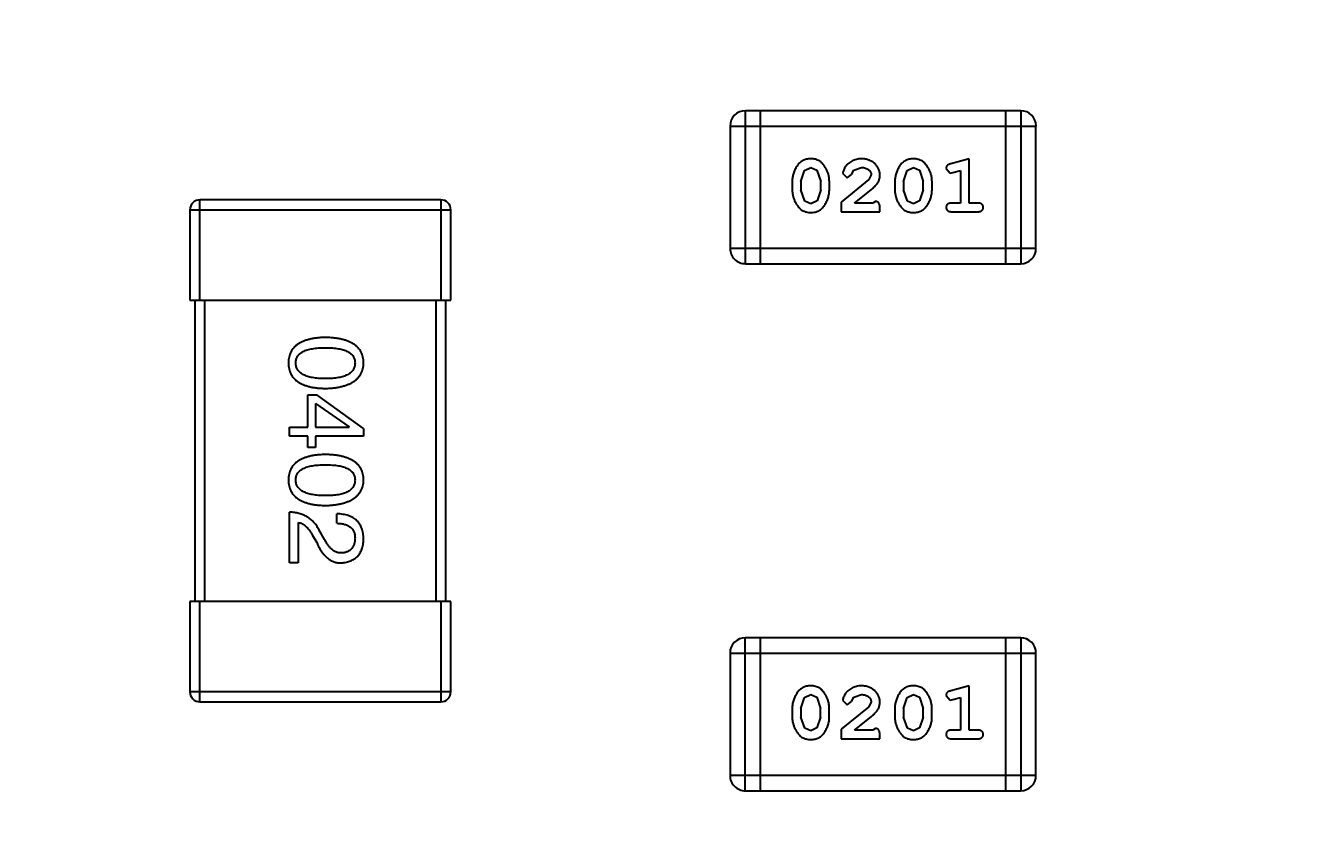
# Model space of a CAD drawing. Header units: inches. Extents: x -37.2 to 29.4, y -3.8 to 37.3.
# Drawn here: x -16.448 to -13.89, y 9.944 to 11.519 of the extents above; entities that cross this region are included whole.
import ezdxf

# ---------------------------------------------------------------- set-up
doc = ezdxf.new("R2010")
doc.units = ezdxf.units.IN
doc.header["$LTSCALE"] = 1.21
doc.header["$MEASUREMENT"] = 0
doc.header["$PDMODE"] = 3
doc.header["$PDSIZE"] = 0.3125
doc.layers.get('0').update_dxf_attribs({"linetype": 'CONTINUOUS'})
doc.layers.get('Defpoints').update_dxf_attribs({"linetype": 'CONTINUOUS'})
doc.layers.add('DIM', color=3, linetype='CONTINUOUS')
doc.styles.get("Standard").update_dxf_attribs({"font": 'txt', "width": 0.8})
doc.dimstyles.get("Standard").update_dxf_attribs({"dimtxt": 0.15625, "dimasz": 0.1875, "dimexe": 0.125, "dimexo": 0.0625, "dimgap": 0.09, "dimtad": 0, "dimtih": 1, "dimtoh": 1, "dimzin": 4, "dimdsep": 46, "dimtxsty": 'STANDARD', "dimblk": '_FILLED', "dimblk1": '_FILLED', "dimblk2": '_FILLED', "dimcen": 0.09, "dimazin": 1, "dimtp": 0.01, "dimtm": 0.01, "dimtfac": 1, "dimtofl": 0, "dimtmove": 0, "dimatfit": 3, "dimldrblk": '_FILLED', "dimfxl": 1, "dimtolj": 1, "dimtzin": 4, "dimarcsym": 0})

# ---------------------------------------------------------------- blocks, each defined once
blk = doc.blocks.new('_FILLED')
at = {"color": 0, "linetype": 'ByBlock'}
blk.add_solid([(0, 0), (-1, 0.1667), (-1, -0.1667)], dxfattribs=at)
blk = doc.blocks.new('*D5')
at = {"layer": 'Defpoints', "color": 0}
for p in [(-36.4962, 28.4485), (-28.0296, 28.4485), (-12.0218, 0.4472)]:
    blk.add_point(p, dxfattribs=at)
at = {"layer": 'DIM', "color": 0, "lineweight": -2}
for p, q in [((-28.0921, 28.4485), (-36.6212, 28.4485)), ((-36.4962, 27.4485), (-36.4962, 16.0045)), ((-36.4962, 1.4472), (-36.4962, 12.8912)), ((-12.0843, 0.4472), (-36.6212, 0.4472))]:
    blk.add_line(p, q, dxfattribs=at)
for p, rotation in [((-36.4962, 28.4485), 90), ((-36.4962, 0.4472), 270)]:
    blk.add_blockref('_FILLED', p, dxfattribs=dict(at, rotation=rotation))
at = {"layer": 'DIM', "color": 0, "insert": (-36.4962, 14.4478), "char_height": 1, "attachment_point": 5, "rotation": 90}
blk.add_mtext('\\A1;28.00', dxfattribs=at)

msp = doc.modelspace()

# ---------------------------------------------------------------- linework, layer by layer
at = {"color": 7, "linetype": 'Continuous'}
for p, q in [((-14.4654, 11.3498), (-15.0141, 11.3499)), ((-15.0141, 11.0451), (-15.0141, 11.3499)), ((-14.9836, 11.0451), (-14.9836, 11.3499)), ((-14.4959, 11.3498), (-14.4959, 11.045)), ((-14.4654, 11.3498), (-14.4655, 11.045)), ((-15.0446, 11.3194), (-14.435, 11.3194)), ((-15.0446, 11.3194), (-15.0446, 11.0756)), ((-14.435, 11.0755), (-14.435, 11.3194)), ((-14.9034, 11.2092), (-14.8961, 11.231)), ((-14.8961, 11.231), (-14.8838, 11.2368)), ((-14.8838, 11.2368), (-14.8716, 11.2315)), ((-14.8716, 11.2315), (-14.864, 11.2092)), ((-14.8027, 11.2229), (-14.7977, 11.2314)), ((-14.7977, 11.2314), (-14.7829, 11.2368)), ((-14.6989, 11.2092), (-14.6916, 11.231)), ((-14.6916, 11.231), (-14.6792, 11.2368)), ((-14.6792, 11.2368), (-14.6671, 11.2315)), ((-14.6671, 11.2315), (-14.6595, 11.2092)), ((-14.6139, 11.235), (-14.606, 11.2258)), ((-14.5683, 11.2541), (-14.6049, 11.2442)), ((-14.6006, 11.2268), (-14.5856, 11.2309)), ((-14.5856, 11.2309), (-14.5856, 11.166)), ((-14.5683, 11.166), (-14.5683, 11.2541)), ((-14.9207, 11.2095), (-14.9207, 11.1917)), ((-14.9034, 11.2092), (-14.9034, 11.192)), ((-14.864, 11.192), (-14.864, 11.2092)), ((-14.8467, 11.1917), (-14.8467, 11.2095)), ((-14.7681, 11.2126), (-14.8231, 11.1676)), ((-14.82, 11.2248), (-14.8112, 11.2163)), ((-14.8112, 11.2163), (-14.8027, 11.2229)), ((-14.7634, 11.2223), (-14.7681, 11.2126)), ((-14.7162, 11.2095), (-14.7162, 11.1917)), ((-14.6989, 11.2092), (-14.6989, 11.192)), ((-14.6595, 11.192), (-14.6595, 11.2092)), ((-14.6422, 11.1917), (-14.6422, 11.2095)), ((-14.606, 11.2258), (-14.6006, 11.2268)), ((-14.8957, 11.1697), (-14.9034, 11.192)), ((-14.864, 11.192), (-14.8713, 11.1702)), ((-14.7964, 11.166), (-14.7628, 11.193)), ((-14.6912, 11.1697), (-14.6989, 11.192)), ((-14.6595, 11.192), (-14.6668, 11.1702)), ((-16.1209, 11.1524), (-15.6009, 11.1524)), ((-16.1209, 11.1524), (-16.1209, 10.9724)), ((-15.6209, 11.1724), (-16.1009, 11.1724)), ((-16.1009, 10.9724), (-16.1009, 11.1724)), ((-15.6209, 11.1724), (-15.6209, 10.9724)), ((-15.6009, 10.9724), (-15.6009, 11.1524)), ((-14.8836, 11.1644), (-14.8957, 11.1697)), ((-14.8713, 11.1702), (-14.8836, 11.1644)), ((-14.8231, 11.1676), (-14.8231, 11.1487)), ((-14.7602, 11.166), (-14.7964, 11.166)), ((-14.7547, 11.1691), (-14.7602, 11.166)), ((-14.7461, 11.1487), (-14.7461, 11.1566)), ((-14.6791, 11.1644), (-14.6912, 11.1697)), ((-14.6668, 11.1702), (-14.6791, 11.1644)), ((-14.5856, 11.166), (-14.6029, 11.166)), ((-14.551, 11.166), (-14.5683, 11.166)), ((-14.8231, 11.1487), (-14.7461, 11.1487)), ((-14.6029, 11.1487), (-14.551, 11.1487)), ((-14.435, 11.0755), (-15.0446, 11.0756)), ((-15.0141, 11.0451), (-14.4655, 11.045)), ((-16.1209, 10.9724), (-15.6009, 10.9724)), ((-16.1109, 10.9724), (-16.111, 10.3724)), ((-16.091, 10.3724), (-16.0909, 10.9724)), ((-15.6309, 10.9724), (-15.631, 10.3724)), ((-15.611, 10.3724), (-15.6109, 10.9724)), ((-15.8861, 10.7841), (-15.8681, 10.7841)), ((-15.8861, 10.7193), (-15.8861, 10.7841)), ((-15.7747, 10.7169), (-15.8681, 10.7841)), ((-15.8706, 10.7669), (-15.8034, 10.7201)), ((-15.8706, 10.7669), (-15.8706, 10.7193)), ((-15.9222, 10.7193), (-15.8861, 10.7193)), ((-15.9222, 10.7013), (-15.9222, 10.7193)), ((-15.8706, 10.7193), (-15.8034, 10.7193)), ((-15.8034, 10.7193), (-15.8034, 10.7201)), ((-15.8861, 10.7013), (-15.9222, 10.7013)), ((-15.8861, 10.6792), (-15.8861, 10.7013)), ((-15.7747, 10.7013), (-15.8706, 10.7013)), ((-15.8706, 10.7013), (-15.8706, 10.6792)), ((-15.7747, 10.7169), (-15.7747, 10.7013)), ((-15.8706, 10.6792), (-15.8861, 10.6792)), ((-15.9222, 10.4493), (-15.9222, 10.5501)), ((-15.828, 10.528), (-15.828, 10.5468)), ((-15.905, 10.5296), (-15.905, 10.4493)), ((-15.8526, 10.496), (-15.864, 10.5157)), ((-15.8771, 10.505), (-15.8681, 10.4895)), ((-15.905, 10.4493), (-15.9222, 10.4493)), ((-15.601, 10.3724), (-16.121, 10.3724)), ((-16.121, 10.3724), (-16.121, 10.1924)), ((-16.101, 10.1724), (-16.101, 10.3724)), ((-15.621, 10.3724), (-15.621, 10.1724)), ((-15.601, 10.1924), (-15.601, 10.3724)), ((-14.4655, 10.2999), (-15.0142, 10.3)), ((-15.0142, 9.9952), (-15.0142, 10.3)), ((-14.9837, 9.9952), (-14.9837, 10.3)), ((-14.496, 10.2999), (-14.496, 9.9951)), ((-14.4655, 10.2999), (-14.4655, 9.9951)), ((-15.0446, 10.2695), (-15.0447, 10.0256)), ((-15.0446, 10.2695), (-14.435, 10.2694)), ((-14.4351, 10.0256), (-14.435, 10.2694)), ((-15.601, 10.1924), (-16.121, 10.1924)), ((-14.9035, 10.1593), (-14.8962, 10.1811)), ((-14.8962, 10.1811), (-14.8838, 10.1869)), ((-14.8838, 10.1869), (-14.8717, 10.1816)), ((-14.8717, 10.1816), (-14.8641, 10.1593)), ((-14.8028, 10.173), (-14.7978, 10.1815)), ((-14.7978, 10.1815), (-14.7829, 10.1869)), ((-14.6989, 10.1593), (-14.6917, 10.1811)), ((-14.6917, 10.1811), (-14.6793, 10.1869)), ((-14.6793, 10.1869), (-14.6672, 10.1816)), ((-14.6672, 10.1816), (-14.6596, 10.1593)), ((-14.614, 10.1851), (-14.6061, 10.1758)), ((-14.5684, 10.2042), (-14.6049, 10.1943)), ((-14.6007, 10.1769), (-14.5857, 10.181)), ((-14.5857, 10.181), (-14.5857, 10.1161)), ((-14.5684, 10.1161), (-14.5684, 10.2042)), ((-16.101, 10.1724), (-15.621, 10.1724)), ((-14.9208, 10.1596), (-14.9208, 10.1418)), ((-14.9035, 10.1593), (-14.9035, 10.1421)), ((-14.8641, 10.1421), (-14.8641, 10.1593)), ((-14.8468, 10.1418), (-14.8468, 10.1596)), ((-14.7682, 10.1626), (-14.8232, 10.1177)), ((-14.8201, 10.1749), (-14.8113, 10.1664)), ((-14.8113, 10.1664), (-14.8028, 10.173)), ((-14.7634, 10.1723), (-14.7682, 10.1626)), ((-14.7162, 10.1596), (-14.7163, 10.1418)), ((-14.6989, 10.1593), (-14.6989, 10.1421)), ((-14.6596, 10.1421), (-14.6596, 10.1593)), ((-14.6423, 10.1418), (-14.6423, 10.1595)), ((-14.6061, 10.1758), (-14.6007, 10.1769)), ((-14.8958, 10.1198), (-14.9035, 10.1421)), ((-14.8641, 10.1421), (-14.8714, 10.1203)), ((-14.7965, 10.1161), (-14.7629, 10.1431)), ((-14.6913, 10.1198), (-14.6989, 10.1421)), ((-14.6596, 10.1421), (-14.6669, 10.1203)), ((-14.8837, 10.1145), (-14.8958, 10.1198)), ((-14.8714, 10.1203), (-14.8837, 10.1145)), ((-14.8232, 10.1177), (-14.8232, 10.0988)), ((-14.7603, 10.1161), (-14.7965, 10.1161)), ((-14.7548, 10.1192), (-14.7603, 10.1161)), ((-14.7461, 10.0988), (-14.7461, 10.1066)), ((-14.6792, 10.1145), (-14.6913, 10.1198)), ((-14.6669, 10.1203), (-14.6792, 10.1145)), ((-14.5857, 10.1161), (-14.603, 10.1161)), ((-14.5511, 10.1161), (-14.5684, 10.1161)), ((-14.8232, 10.0988), (-14.7461, 10.0988)), ((-14.603, 10.0988), (-14.5511, 10.0988)), ((-14.4351, 10.0256), (-15.0447, 10.0256)), ((-15.0142, 9.9952), (-14.4655, 9.9951))]:
    msp.add_line(p, q, dxfattribs=at)
for centre, radius, start, end in [((-15.0141, 11.3194), 0.0305, 89.9955, 179.9955), ((-14.4654, 11.3194), 0.0305, 359.9955, 89.9955), ((-16.1009, 11.1524), 0.02, 89.9955, 179.9955), ((-15.6209, 11.1524), 0.02, 359.9955, 89.9955), ((-15.0141, 11.0756), 0.0305, 179.9955, 269.9955), ((-14.4655, 11.0755), 0.0305, 269.9955, 359.9955), ((-15.0142, 10.2695), 0.0305, 89.9955, 179.9955), ((-14.4655, 10.2694), 0.0305, 359.9955, 89.9955), ((-16.101, 10.1924), 0.02, 179.9955, 269.9955), ((-15.621, 10.1924), 0.02, 269.9955, 359.9955), ((-15.0142, 10.0256), 0.0305, 179.9955, 269.9955), ((-14.4655, 10.0256), 0.0305, 269.9955, 359.9955)]:
    msp.add_arc(centre, radius, start, end, dxfattribs=at)
for points, knots in [([(-14.8839, 11.2541), (-14.8853, 11.2541), (-14.8881, 11.254), (-14.8922, 11.2533), (-14.896, 11.2522), (-14.8996, 11.2506), (-14.9029, 11.2485), (-14.906, 11.246), (-14.9088, 11.243), (-14.9112, 11.2396), (-14.9134, 11.2361), (-14.9153, 11.2324), (-14.917, 11.2287), (-14.9183, 11.2249), (-14.9194, 11.2211), (-14.9201, 11.2173), (-14.9206, 11.2134), (-14.9207, 11.2108), (-14.9207, 11.2095)], [0, 0, 0, 0, 0.06692, 0.130834, 0.19258, 0.252759, 0.312631, 0.373411, 0.436359, 0.501894, 0.568244, 0.632472, 0.69556, 0.757163, 0.818592, 0.878885, 0.939235, 1, 1, 1, 1]), ([(-14.8467, 11.2095), (-14.8468, 11.2106), (-14.8468, 11.2127), (-14.8471, 11.2159), (-14.8476, 11.219), (-14.8483, 11.2221), (-14.8492, 11.2252), (-14.8503, 11.2282), (-14.8516, 11.2312), (-14.8531, 11.234), (-14.8547, 11.2368), (-14.8563, 11.2393), (-14.858, 11.2416), (-14.8597, 11.2438), (-14.8614, 11.2456), (-14.8631, 11.2473), (-14.8648, 11.2487), (-14.8672, 11.2502), (-14.8704, 11.2518), (-14.8745, 11.2532), (-14.8791, 11.254), (-14.8822, 11.2541), (-14.8839, 11.2541)], [0, 0, 0, 0, 0.049855, 0.099516, 0.148482, 0.19758, 0.246804, 0.296268, 0.346517, 0.397047, 0.446826, 0.49336, 0.537801, 0.579207, 0.617974, 0.654833, 0.689171, 0.722088, 0.786392, 0.853518, 0.924186, 1, 1, 1, 1]), ([(-14.7827, 11.2541), (-14.7844, 11.254), (-14.7878, 11.2539), (-14.7927, 11.2531), (-14.7975, 11.2516), (-14.802, 11.2496), (-14.8061, 11.2472), (-14.8098, 11.2443), (-14.8129, 11.2411), (-14.8154, 11.2375), (-14.8174, 11.234), (-14.8188, 11.2306), (-14.8198, 11.2276), (-14.8199, 11.2257), (-14.82, 11.2248)], [0, 0, 0, 0, 0.098286, 0.193983, 0.289056, 0.384352, 0.477435, 0.566197, 0.652355, 0.737986, 0.818188, 0.887401, 0.94802, 1, 1, 1, 1]), ([(-14.7829, 11.2368), (-14.7814, 11.2367), (-14.7788, 11.2367), (-14.7749, 11.2358), (-14.7716, 11.2344), (-14.7687, 11.2325), (-14.7664, 11.2302), (-14.7646, 11.2278), (-14.7636, 11.2251), (-14.7634, 11.2232), (-14.7634, 11.2223)], [0, 0, 0, 0, 0.156344, 0.299348, 0.4327, 0.561, 0.682299, 0.791883, 0.89611, 1, 1, 1, 1]), ([(-14.7461, 11.2213), (-14.7461, 11.2224), (-14.7462, 11.2246), (-14.7466, 11.2279), (-14.7475, 11.231), (-14.7486, 11.234), (-14.75, 11.2368), (-14.7518, 11.2395), (-14.7539, 11.2421), (-14.7563, 11.2446), (-14.759, 11.2468), (-14.7618, 11.2488), (-14.7649, 11.2504), (-14.7681, 11.2518), (-14.7715, 11.2528), (-14.7751, 11.2536), (-14.7788, 11.254), (-14.7814, 11.2541), (-14.7827, 11.2541)], [0, 0, 0, 0, 0.060981, 0.120256, 0.178148, 0.236115, 0.293993, 0.352864, 0.413358, 0.476056, 0.539296, 0.602396, 0.665116, 0.728325, 0.792919, 0.859317, 0.928302, 1, 1, 1, 1]), ([(-14.6794, 11.2541), (-14.6808, 11.254), (-14.6836, 11.254), (-14.6877, 11.2533), (-14.6915, 11.2521), (-14.6951, 11.2506), (-14.6984, 11.2485), (-14.7015, 11.246), (-14.7042, 11.243), (-14.7067, 11.2396), (-14.7089, 11.236), (-14.7108, 11.2324), (-14.7125, 11.2286), (-14.7138, 11.2249), (-14.7149, 11.2211), (-14.7156, 11.2172), (-14.7161, 11.2134), (-14.7161, 11.2108), (-14.7162, 11.2095)], [0, 0, 0, 0, 0.06692, 0.130834, 0.19258, 0.252759, 0.312631, 0.373411, 0.436359, 0.501894, 0.568244, 0.632472, 0.69556, 0.757163, 0.818592, 0.878885, 0.939235, 1, 1, 1, 1]), ([(-14.6422, 11.2095), (-14.6422, 11.2105), (-14.6423, 11.2127), (-14.6426, 11.2159), (-14.6431, 11.219), (-14.6438, 11.2221), (-14.6447, 11.2252), (-14.6458, 11.2282), (-14.6471, 11.2311), (-14.6486, 11.234), (-14.6502, 11.2368), (-14.6518, 11.2393), (-14.6535, 11.2416), (-14.6552, 11.2437), (-14.6569, 11.2456), (-14.6586, 11.2472), (-14.6603, 11.2487), (-14.6627, 11.2502), (-14.6659, 11.2518), (-14.67, 11.2531), (-14.6746, 11.2539), (-14.6777, 11.254), (-14.6794, 11.2541)], [0, 0, 0, 0, 0.049855, 0.099516, 0.148482, 0.19758, 0.246804, 0.296268, 0.346517, 0.397047, 0.446826, 0.49336, 0.537801, 0.579207, 0.617974, 0.654833, 0.689171, 0.722088, 0.786392, 0.853518, 0.924186, 1, 1, 1, 1]), ([(-14.6049, 11.2442), (-14.6057, 11.2439), (-14.6073, 11.2435), (-14.6094, 11.2426), (-14.611, 11.2417), (-14.6122, 11.2407), (-14.613, 11.2395), (-14.6135, 11.2382), (-14.6139, 11.2367), (-14.6139, 11.2356), (-14.6139, 11.235)], [0, 0, 0, 0, 0.187321, 0.344927, 0.475328, 0.579604, 0.674244, 0.773631, 0.882025, 1, 1, 1, 1]), ([(-14.7628, 11.193), (-14.7619, 11.1938), (-14.7603, 11.1953), (-14.7579, 11.1975), (-14.7558, 11.1996), (-14.7539, 11.2016), (-14.7523, 11.2035), (-14.7509, 11.2052), (-14.7498, 11.2069), (-14.7487, 11.2089), (-14.7476, 11.2115), (-14.7467, 11.2147), (-14.7461, 11.218), (-14.7461, 11.2202), (-14.7461, 11.2213)], [0, 0, 0, 0, 0.103002, 0.197728, 0.285279, 0.365235, 0.437224, 0.502446, 0.560545, 0.611446, 0.707576, 0.80349, 0.900532, 1, 1, 1, 1]), ([(-14.9207, 11.1917), (-14.9207, 11.1907), (-14.9206, 11.1885), (-14.9203, 11.1854), (-14.9198, 11.1822), (-14.9191, 11.1791), (-14.9183, 11.1761), (-14.9171, 11.1731), (-14.9159, 11.1701), (-14.9144, 11.1673), (-14.9128, 11.1645), (-14.9112, 11.162), (-14.9095, 11.1597), (-14.9079, 11.1576), (-14.9062, 11.1557), (-14.9045, 11.154), (-14.9028, 11.1526), (-14.9004, 11.151), (-14.8972, 11.1494), (-14.893, 11.1481), (-14.8885, 11.1473), (-14.8853, 11.1472), (-14.8836, 11.1471)], [0, 0, 0, 0, 0.049886, 0.09882, 0.148132, 0.19689, 0.246038, 0.295176, 0.345305, 0.395692, 0.445312, 0.491875, 0.535813, 0.577009, 0.616081, 0.652689, 0.687585, 0.720206, 0.785062, 0.85223, 0.923759, 1, 1, 1, 1]), ([(-14.8836, 11.1471), (-14.8822, 11.1472), (-14.8794, 11.1472), (-14.8753, 11.148), (-14.8714, 11.1491), (-14.8679, 11.1507), (-14.8645, 11.1527), (-14.8615, 11.1552), (-14.8587, 11.1582), (-14.8562, 11.1615), (-14.8541, 11.1651), (-14.8521, 11.1688), (-14.8504, 11.1725), (-14.8491, 11.1763), (-14.8481, 11.1801), (-14.8473, 11.1839), (-14.8468, 11.1878), (-14.8468, 11.1904), (-14.8467, 11.1917)], [0, 0, 0, 0, 0.067217, 0.131051, 0.19272, 0.252824, 0.312745, 0.373449, 0.436041, 0.501494, 0.567761, 0.632087, 0.695096, 0.757109, 0.817993, 0.878657, 0.939311, 1, 1, 1, 1]), ([(-14.7162, 11.1917), (-14.7162, 11.1907), (-14.7161, 11.1885), (-14.7158, 11.1854), (-14.7153, 11.1822), (-14.7146, 11.1791), (-14.7138, 11.1761), (-14.7126, 11.1731), (-14.7114, 11.1701), (-14.7099, 11.1672), (-14.7083, 11.1645), (-14.7067, 11.162), (-14.705, 11.1597), (-14.7034, 11.1575), (-14.7017, 11.1557), (-14.7, 11.154), (-14.6983, 11.1526), (-14.6959, 11.151), (-14.6927, 11.1494), (-14.6885, 11.1481), (-14.684, 11.1473), (-14.6808, 11.1472), (-14.6791, 11.1471)], [0, 0, 0, 0, 0.049886, 0.09882, 0.148132, 0.19689, 0.246038, 0.295176, 0.345305, 0.395692, 0.445312, 0.491875, 0.535813, 0.577009, 0.616081, 0.652689, 0.687585, 0.720206, 0.785062, 0.85223, 0.923759, 1, 1, 1, 1]), ([(-14.6791, 11.1471), (-14.6777, 11.1471), (-14.6749, 11.1472), (-14.6708, 11.1479), (-14.6669, 11.1491), (-14.6634, 11.1506), (-14.66, 11.1527), (-14.657, 11.1552), (-14.6542, 11.1581), (-14.6517, 11.1615), (-14.6495, 11.1651), (-14.6476, 11.1688), (-14.6459, 11.1725), (-14.6446, 11.1763), (-14.6435, 11.1801), (-14.6428, 11.1839), (-14.6423, 11.1878), (-14.6423, 11.1904), (-14.6422, 11.1917)], [0, 0, 0, 0, 0.067217, 0.131051, 0.19272, 0.252824, 0.312745, 0.373449, 0.436041, 0.501494, 0.567761, 0.632087, 0.695096, 0.757109, 0.817993, 0.878657, 0.939311, 1, 1, 1, 1]), ([(-14.7461, 11.1566), (-14.7461, 11.1576), (-14.7461, 11.1596), (-14.7466, 11.1623), (-14.7472, 11.1646), (-14.7483, 11.1663), (-14.7496, 11.1676), (-14.7511, 11.1685), (-14.7529, 11.1691), (-14.7541, 11.1691), (-14.7547, 11.1691)], [0, 0, 0, 0, 0.1844, 0.34094, 0.473574, 0.586824, 0.690029, 0.789175, 0.890445, 1, 1, 1, 1]), ([(-14.6029, 11.166), (-14.6038, 11.166), (-14.6055, 11.1659), (-14.6078, 11.1655), (-14.6098, 11.1647), (-14.6113, 11.1636), (-14.6125, 11.1623), (-14.6133, 11.1608), (-14.6138, 11.1591), (-14.6139, 11.1579), (-14.6139, 11.1573)], [0, 0, 0, 0, 0.169102, 0.317658, 0.446239, 0.563118, 0.671828, 0.776546, 0.884858, 1, 1, 1, 1]), ([(-14.6139, 11.1573), (-14.6139, 11.1567), (-14.6138, 11.1555), (-14.6133, 11.1539), (-14.6125, 11.1523), (-14.6113, 11.151), (-14.6098, 11.1499), (-14.6078, 11.1492), (-14.6055, 11.1487), (-14.6038, 11.1487), (-14.6029, 11.1487)], [0, 0, 0, 0, 0.115051, 0.223278, 0.329269, 0.437893, 0.554681, 0.682591, 0.83103, 1, 1, 1, 1]), ([(-14.54, 11.1573), (-14.54, 11.1579), (-14.5401, 11.1591), (-14.5406, 11.1608), (-14.5414, 11.1623), (-14.5426, 11.1636), (-14.5441, 11.1647), (-14.5461, 11.1655), (-14.5484, 11.1659), (-14.5501, 11.166), (-14.551, 11.166)], [0, 0, 0, 0, 0.11517, 0.223509, 0.328254, 0.438012, 0.553651, 0.682263, 0.830856, 1, 1, 1, 1]), ([(-14.551, 11.1487), (-14.5501, 11.1487), (-14.5484, 11.1487), (-14.5461, 11.1492), (-14.5441, 11.1499), (-14.5426, 11.151), (-14.5414, 11.1523), (-14.5406, 11.1538), (-14.5401, 11.1555), (-14.54, 11.1567), (-14.54, 11.1573)], [0, 0, 0, 0, 0.169012, 0.317488, 0.445429, 0.560977, 0.67065, 0.776666, 0.88492, 1, 1, 1, 1]), ([(-15.8509, 10.8982), (-15.8538, 10.8981), (-15.8595, 10.8979), (-15.8678, 10.8971), (-15.8756, 10.896), (-15.8827, 10.8945), (-15.8893, 10.8927), (-15.8954, 10.8904), (-15.9009, 10.8878), (-15.9058, 10.8848), (-15.9102, 10.8815), (-15.914, 10.8777), (-15.9172, 10.8735), (-15.9199, 10.869), (-15.9219, 10.8641), (-15.9235, 10.8589), (-15.9244, 10.8533), (-15.9246, 10.8494), (-15.9247, 10.8474)], [0, 0, 0, 0, 0.087693, 0.170223, 0.247496, 0.319826, 0.387768, 0.451403, 0.511459, 0.568358, 0.622671, 0.675251, 0.726739, 0.778422, 0.830759, 0.884394, 0.940865, 1, 1, 1, 1]), ([(-15.7747, 10.8474), (-15.7747, 10.8494), (-15.7749, 10.8532), (-15.7759, 10.8589), (-15.7775, 10.8641), (-15.7796, 10.869), (-15.7824, 10.8735), (-15.7857, 10.8777), (-15.7896, 10.8814), (-15.7942, 10.8848), (-15.7992, 10.8878), (-15.8049, 10.8904), (-15.8112, 10.8927), (-15.818, 10.8945), (-15.8254, 10.896), (-15.8334, 10.8971), (-15.8419, 10.8979), (-15.8478, 10.8981), (-15.8509, 10.8982)], [0, 0, 0, 0, 0.057911, 0.113262, 0.165956, 0.217443, 0.268511, 0.319665, 0.372, 0.426129, 0.483365, 0.543779, 0.607756, 0.676562, 0.749704, 0.827713, 0.911177, 1, 1, 1, 1]), ([(-15.9099, 10.8474), (-15.9099, 10.8486), (-15.9098, 10.851), (-15.9091, 10.8545), (-15.9079, 10.8577), (-15.9062, 10.8607), (-15.9042, 10.8635), (-15.9016, 10.866), (-15.8986, 10.8682), (-15.8951, 10.8702), (-15.8912, 10.872), (-15.8868, 10.8736), (-15.8819, 10.8748), (-15.8766, 10.8759), (-15.8708, 10.8767), (-15.8646, 10.8773), (-15.8579, 10.8776), (-15.8533, 10.8777), (-15.8509, 10.8777)], [0, 0, 0, 0, 0.049766, 0.097012, 0.143225, 0.188786, 0.235079, 0.282962, 0.333687, 0.387747, 0.445963, 0.508657, 0.576545, 0.649868, 0.72822, 0.812712, 0.903543, 1, 1, 1, 1]), ([(-15.8509, 10.8777), (-15.8485, 10.8777), (-15.8439, 10.8776), (-15.8372, 10.8773), (-15.831, 10.8767), (-15.8252, 10.8759), (-15.8199, 10.8748), (-15.815, 10.8736), (-15.8106, 10.872), (-15.8067, 10.8702), (-15.8032, 10.8682), (-15.8002, 10.866), (-15.7976, 10.8634), (-15.7955, 10.8607), (-15.7938, 10.8577), (-15.7927, 10.8545), (-15.792, 10.851), (-15.7919, 10.8486), (-15.7919, 10.8474)], [0, 0, 0, 0, 0.096452, 0.187278, 0.271765, 0.350519, 0.423437, 0.491321, 0.554011, 0.612224, 0.666281, 0.717003, 0.764884, 0.811423, 0.856783, 0.902993, 0.950236, 1, 1, 1, 1]), ([(-15.9247, 10.8474), (-15.9246, 10.8454), (-15.9244, 10.8415), (-15.9235, 10.8359), (-15.9219, 10.8306), (-15.9199, 10.8257), (-15.9172, 10.8212), (-15.914, 10.8171), (-15.9102, 10.8133), (-15.9058, 10.8099), (-15.9009, 10.807), (-15.8954, 10.8044), (-15.8893, 10.8021), (-15.8827, 10.8002), (-15.8756, 10.7987), (-15.8678, 10.7976), (-15.8596, 10.7969), (-15.8538, 10.7967), (-15.8509, 10.7966)], [0, 0, 0, 0, 0.059134, 0.115603, 0.169236, 0.221572, 0.273254, 0.32474, 0.377319, 0.431815, 0.488555, 0.548609, 0.612242, 0.680182, 0.75251, 0.829782, 0.91231, 1, 1, 1, 1]), ([(-15.8509, 10.8162), (-15.8532, 10.8163), (-15.8578, 10.8163), (-15.8644, 10.8167), (-15.8706, 10.8173), (-15.8763, 10.8181), (-15.8816, 10.8192), (-15.8864, 10.8205), (-15.8908, 10.8221), (-15.8947, 10.8239), (-15.8982, 10.826), (-15.9012, 10.8283), (-15.9038, 10.8309), (-15.906, 10.8337), (-15.9077, 10.8368), (-15.9089, 10.8401), (-15.9097, 10.8437), (-15.9098, 10.8461), (-15.9099, 10.8474)], [0, 0, 0, 0, 0.094834, 0.184067, 0.267029, 0.344713, 0.417334, 0.484367, 0.546941, 0.604717, 0.65953, 0.710539, 0.759381, 0.806382, 0.853027, 0.900623, 0.949121, 1, 1, 1, 1]), ([(-15.8509, 10.7966), (-15.8479, 10.7967), (-15.842, 10.7969), (-15.8335, 10.7978), (-15.8256, 10.799), (-15.8183, 10.8005), (-15.8115, 10.8024), (-15.8053, 10.8047), (-15.7996, 10.8073), (-15.7946, 10.8104), (-15.79, 10.8137), (-15.7861, 10.8174), (-15.7827, 10.8215), (-15.7799, 10.826), (-15.7777, 10.8309), (-15.7761, 10.836), (-15.775, 10.8416), (-15.7748, 10.8454), (-15.7747, 10.8474)], [0, 0, 0, 0, 0.088475, 0.171606, 0.249595, 0.322626, 0.391327, 0.455765, 0.516374, 0.573675, 0.628522, 0.681161, 0.732559, 0.783563, 0.83504, 0.887639, 0.942585, 1, 1, 1, 1]), ([(-15.7919, 10.8474), (-15.7919, 10.8461), (-15.792, 10.8437), (-15.7927, 10.8401), (-15.7938, 10.8368), (-15.7955, 10.8337), (-15.7976, 10.8309), (-15.8002, 10.8283), (-15.8032, 10.826), (-15.8067, 10.8239), (-15.8106, 10.8221), (-15.815, 10.8205), (-15.8199, 10.8192), (-15.8252, 10.8181), (-15.831, 10.8173), (-15.8372, 10.8167), (-15.8439, 10.8163), (-15.8485, 10.8163), (-15.8509, 10.8162)], [0, 0, 0, 0, 0.050604, 0.098688, 0.145699, 0.191791, 0.238625, 0.286717, 0.337546, 0.391814, 0.449755, 0.512106, 0.579685, 0.652048, 0.730262, 0.814146, 0.904281, 1, 1, 1, 1]), ([(-15.8509, 10.665), (-15.8538, 10.6649), (-15.8596, 10.6647), (-15.8679, 10.664), (-15.8756, 10.6629), (-15.8827, 10.6614), (-15.8893, 10.6595), (-15.8954, 10.6573), (-15.9009, 10.6547), (-15.9058, 10.6516), (-15.9102, 10.6483), (-15.914, 10.6445), (-15.9172, 10.6404), (-15.9199, 10.6359), (-15.9219, 10.631), (-15.9235, 10.6257), (-15.9244, 10.6201), (-15.9246, 10.6162), (-15.9247, 10.6142)], [0, 0, 0, 0, 0.087693, 0.170223, 0.247496, 0.319826, 0.387768, 0.451403, 0.511459, 0.568358, 0.622671, 0.675251, 0.726739, 0.778422, 0.830759, 0.884394, 0.940865, 1, 1, 1, 1]), ([(-15.9099, 10.6142), (-15.9099, 10.6155), (-15.9098, 10.6178), (-15.9091, 10.6213), (-15.908, 10.6246), (-15.9063, 10.6276), (-15.9042, 10.6303), (-15.9016, 10.6328), (-15.8986, 10.6351), (-15.8951, 10.6371), (-15.8912, 10.6389), (-15.8868, 10.6404), (-15.8819, 10.6416), (-15.8766, 10.6428), (-15.8708, 10.6436), (-15.8646, 10.6441), (-15.8579, 10.6445), (-15.8533, 10.6445), (-15.8509, 10.6446)], [0, 0, 0, 0, 0.049766, 0.097012, 0.143225, 0.188786, 0.235079, 0.282962, 0.333687, 0.387747, 0.445963, 0.508657, 0.576545, 0.649868, 0.72822, 0.812712, 0.903543, 1, 1, 1, 1]), ([(-15.7747, 10.6142), (-15.7748, 10.6162), (-15.7749, 10.6201), (-15.7759, 10.6257), (-15.7775, 10.631), (-15.7796, 10.6359), (-15.7824, 10.6404), (-15.7857, 10.6445), (-15.7896, 10.6483), (-15.7942, 10.6516), (-15.7992, 10.6547), (-15.8049, 10.6572), (-15.8112, 10.6595), (-15.818, 10.6614), (-15.8254, 10.6629), (-15.8334, 10.664), (-15.8419, 10.6647), (-15.8479, 10.6649), (-15.8509, 10.665)], [0, 0, 0, 0, 0.057911, 0.113262, 0.165956, 0.217443, 0.268511, 0.319665, 0.372, 0.426129, 0.483365, 0.543779, 0.607756, 0.676562, 0.749704, 0.827713, 0.911177, 1, 1, 1, 1]), ([(-15.8509, 10.6446), (-15.8485, 10.6445), (-15.8439, 10.6445), (-15.8372, 10.6441), (-15.831, 10.6436), (-15.8252, 10.6428), (-15.8199, 10.6416), (-15.815, 10.6404), (-15.8106, 10.6389), (-15.8067, 10.6371), (-15.8032, 10.6351), (-15.8002, 10.6328), (-15.7976, 10.6303), (-15.7955, 10.6276), (-15.7939, 10.6246), (-15.7927, 10.6213), (-15.792, 10.6178), (-15.7919, 10.6154), (-15.7919, 10.6142)], [0, 0, 0, 0, 0.096452, 0.187278, 0.271765, 0.350519, 0.423437, 0.491321, 0.554011, 0.612224, 0.666281, 0.717003, 0.764884, 0.811423, 0.856783, 0.902993, 0.950236, 1, 1, 1, 1]), ([(-15.9247, 10.6142), (-15.9246, 10.6122), (-15.9244, 10.6084), (-15.9235, 10.6027), (-15.9219, 10.5975), (-15.9199, 10.5926), (-15.9172, 10.5881), (-15.914, 10.5839), (-15.9102, 10.5802), (-15.9058, 10.5768), (-15.9009, 10.5738), (-15.8954, 10.5712), (-15.8894, 10.569), (-15.8828, 10.5671), (-15.8756, 10.5656), (-15.8679, 10.5645), (-15.8596, 10.5637), (-15.8539, 10.5635), (-15.8509, 10.5634)], [0, 0, 0, 0, 0.059134, 0.115603, 0.169236, 0.221572, 0.273254, 0.32474, 0.377319, 0.431815, 0.488555, 0.548609, 0.612242, 0.680182, 0.75251, 0.829782, 0.91231, 1, 1, 1, 1]), ([(-15.8509, 10.5831), (-15.8533, 10.5831), (-15.8578, 10.5831), (-15.8644, 10.5835), (-15.8706, 10.5841), (-15.8763, 10.585), (-15.8816, 10.586), (-15.8864, 10.5874), (-15.8908, 10.5889), (-15.8947, 10.5908), (-15.8982, 10.5928), (-15.9012, 10.5952), (-15.9039, 10.5977), (-15.906, 10.6005), (-15.9077, 10.6036), (-15.9089, 10.6069), (-15.9097, 10.6105), (-15.9098, 10.613), (-15.9099, 10.6142)], [0, 0, 0, 0, 0.094834, 0.184067, 0.267029, 0.344713, 0.417334, 0.484367, 0.546941, 0.604717, 0.65953, 0.710539, 0.759381, 0.806382, 0.853027, 0.900623, 0.949121, 1, 1, 1, 1]), ([(-15.7919, 10.6142), (-15.7919, 10.613), (-15.792, 10.6105), (-15.7927, 10.6069), (-15.7939, 10.6036), (-15.7955, 10.6005), (-15.7976, 10.5977), (-15.8002, 10.5951), (-15.8032, 10.5928), (-15.8067, 10.5907), (-15.8106, 10.5889), (-15.815, 10.5873), (-15.8199, 10.586), (-15.8252, 10.5849), (-15.831, 10.5841), (-15.8372, 10.5835), (-15.8439, 10.5831), (-15.8485, 10.5831), (-15.8509, 10.5831)], [0, 0, 0, 0, 0.050604, 0.098688, 0.145699, 0.191791, 0.238625, 0.286717, 0.337546, 0.391814, 0.449755, 0.512106, 0.579685, 0.652048, 0.730262, 0.814146, 0.904281, 1, 1, 1, 1]), ([(-15.8509, 10.5634), (-15.8479, 10.5635), (-15.842, 10.5638), (-15.8336, 10.5646), (-15.8257, 10.5659), (-15.8183, 10.5674), (-15.8115, 10.5693), (-15.8053, 10.5716), (-15.7997, 10.5742), (-15.7946, 10.5772), (-15.7901, 10.5806), (-15.7861, 10.5843), (-15.7827, 10.5884), (-15.7799, 10.5929), (-15.7778, 10.5977), (-15.7761, 10.6029), (-15.775, 10.6084), (-15.7748, 10.6123), (-15.7747, 10.6142)], [0, 0, 0, 0, 0.088475, 0.171606, 0.249595, 0.322626, 0.391327, 0.455765, 0.516374, 0.573675, 0.628522, 0.681161, 0.732559, 0.783563, 0.83504, 0.887639, 0.942585, 1, 1, 1, 1]), ([(-15.864, 10.5157), (-15.8648, 10.517), (-15.8663, 10.5198), (-15.8688, 10.5236), (-15.8715, 10.5272), (-15.8744, 10.5304), (-15.8774, 10.5335), (-15.8806, 10.5363), (-15.884, 10.5389), (-15.8876, 10.5411), (-15.8913, 10.5432), (-15.8952, 10.5449), (-15.8993, 10.5465), (-15.9035, 10.5477), (-15.908, 10.5487), (-15.9126, 10.5494), (-15.9173, 10.5499), (-15.9206, 10.5501), (-15.9222, 10.5501)], [0, 0, 0, 0, 0.065828, 0.130094, 0.192451, 0.254037, 0.313974, 0.373757, 0.433048, 0.492243, 0.551902, 0.611758, 0.672678, 0.734814, 0.798569, 0.863693, 0.930488, 1, 1, 1, 1]), ([(-15.7747, 10.496), (-15.7748, 10.498), (-15.775, 10.502), (-15.7758, 10.5076), (-15.7769, 10.513), (-15.7785, 10.5179), (-15.7805, 10.5224), (-15.7829, 10.5266), (-15.7856, 10.5304), (-15.7888, 10.5338), (-15.7923, 10.5368), (-15.7963, 10.5394), (-15.8006, 10.5416), (-15.8053, 10.5434), (-15.8104, 10.5449), (-15.8159, 10.5459), (-15.8218, 10.5466), (-15.8259, 10.5468), (-15.828, 10.5468)], [0, 0, 0, 0, 0.07282, 0.141057, 0.2062, 0.267672, 0.326735, 0.383519, 0.439188, 0.494454, 0.549628, 0.605958, 0.66397, 0.72402, 0.787502, 0.854127, 0.925065, 1, 1, 1, 1]), ([(-15.905, 10.5296), (-15.9037, 10.5294), (-15.9011, 10.5288), (-15.8973, 10.5272), (-15.8937, 10.525), (-15.8901, 10.5222), (-15.8867, 10.5188), (-15.8833, 10.5148), (-15.8801, 10.5102), (-15.8782, 10.5068), (-15.8771, 10.505)], [0, 0, 0, 0, 0.103034, 0.208166, 0.318255, 0.434664, 0.559728, 0.695394, 0.841708, 1, 1, 1, 1]), ([(-15.828, 10.528), (-15.8265, 10.5279), (-15.8237, 10.5278), (-15.8196, 10.5274), (-15.8158, 10.5268), (-15.8122, 10.5259), (-15.809, 10.5248), (-15.806, 10.5235), (-15.8033, 10.522), (-15.8009, 10.5202), (-15.7988, 10.5183), (-15.7969, 10.5161), (-15.7954, 10.5137), (-15.7941, 10.5111), (-15.7931, 10.5082), (-15.7924, 10.5052), (-15.792, 10.5019), (-15.7919, 10.4996), (-15.7919, 10.4985)], [0, 0, 0, 0, 0.082594, 0.15978, 0.232961, 0.301462, 0.365595, 0.426678, 0.484662, 0.540809, 0.595146, 0.648401, 0.702272, 0.757102, 0.813447, 0.872233, 0.934055, 1, 1, 1, 1]), ([(-15.8681, 10.4895), (-15.8673, 10.4878), (-15.8658, 10.4844), (-15.8633, 10.4797), (-15.8607, 10.4753), (-15.8581, 10.4713), (-15.8553, 10.4676), (-15.8525, 10.4642), (-15.8495, 10.4612), (-15.8465, 10.4585), (-15.8434, 10.4561), (-15.8401, 10.4541), (-15.8368, 10.4525), (-15.8334, 10.4511), (-15.8299, 10.4501), (-15.8263, 10.4495), (-15.8227, 10.4492), (-15.8202, 10.4493), (-15.819, 10.4493)], [0, 0, 0, 0, 0.082731, 0.161257, 0.236138, 0.307554, 0.375712, 0.440848, 0.502916, 0.562567, 0.619798, 0.675716, 0.73039, 0.78386, 0.837315, 0.890547, 0.944917, 1, 1, 1, 1]), ([(-15.8181, 10.469), (-15.8189, 10.4689), (-15.8205, 10.4688), (-15.823, 10.469), (-15.8253, 10.4694), (-15.8277, 10.47), (-15.83, 10.4709), (-15.8322, 10.472), (-15.8345, 10.4733), (-15.8366, 10.4749), (-15.8388, 10.4767), (-15.8409, 10.4788), (-15.8429, 10.4811), (-15.8449, 10.4836), (-15.8469, 10.4864), (-15.8489, 10.4893), (-15.8508, 10.4926), (-15.8519, 10.4949), (-15.8526, 10.496)], [0, 0, 0, 0, 0.052237, 0.103888, 0.155485, 0.207395, 0.259864, 0.31356, 0.369176, 0.4266, 0.486836, 0.550048, 0.61567, 0.685271, 0.75824, 0.834614, 0.915635, 1, 1, 1, 1]), ([(-15.819, 10.4493), (-15.8173, 10.4494), (-15.814, 10.4497), (-15.8092, 10.4505), (-15.8047, 10.4516), (-15.8005, 10.4531), (-15.7967, 10.4548), (-15.7931, 10.4569), (-15.7899, 10.4594), (-15.7869, 10.4621), (-15.7843, 10.4653), (-15.782, 10.4687), (-15.78, 10.4724), (-15.7783, 10.4765), (-15.7769, 10.4809), (-15.7758, 10.4857), (-15.7751, 10.4907), (-15.7748, 10.4942), (-15.7747, 10.496)], [0, 0, 0, 0, 0.070688, 0.137741, 0.201612, 0.262778, 0.321223, 0.378455, 0.434411, 0.490146, 0.546362, 0.603392, 0.662208, 0.723401, 0.787372, 0.85442, 0.925153, 1, 1, 1, 1]), ([(-15.7919, 10.4985), (-15.792, 10.4973), (-15.7921, 10.4951), (-15.7924, 10.492), (-15.793, 10.489), (-15.7938, 10.4862), (-15.7948, 10.4836), (-15.7959, 10.4812), (-15.7973, 10.4791), (-15.7988, 10.4771), (-15.8006, 10.4754), (-15.8025, 10.4738), (-15.8046, 10.4725), (-15.807, 10.4714), (-15.8095, 10.4705), (-15.8122, 10.4697), (-15.8151, 10.4692), (-15.8171, 10.469), (-15.8181, 10.469)], [0, 0, 0, 0, 0.076112, 0.148436, 0.216883, 0.281466, 0.34298, 0.402356, 0.459881, 0.51546, 0.571111, 0.62658, 0.683162, 0.741007, 0.801404, 0.863825, 0.930544, 1, 1, 1, 1]), ([(-14.884, 10.2042), (-14.8854, 10.2041), (-14.8882, 10.2041), (-14.8923, 10.2034), (-14.8961, 10.2022), (-14.8997, 10.2007), (-14.903, 10.1986), (-14.9061, 10.1961), (-14.9088, 10.1931), (-14.9113, 10.1897), (-14.9135, 10.1861), (-14.9154, 10.1824), (-14.9171, 10.1787), (-14.9184, 10.175), (-14.9195, 10.1712), (-14.9202, 10.1673), (-14.9207, 10.1635), (-14.9207, 10.1609), (-14.9208, 10.1596)], [0, 0, 0, 0, 0.06692, 0.130834, 0.19258, 0.252759, 0.312631, 0.373411, 0.436359, 0.501894, 0.568244, 0.632472, 0.69556, 0.757163, 0.818592, 0.878885, 0.939235, 1, 1, 1, 1]), ([(-14.8468, 10.1596), (-14.8468, 10.1606), (-14.8469, 10.1628), (-14.8472, 10.166), (-14.8477, 10.1691), (-14.8484, 10.1722), (-14.8493, 10.1753), (-14.8504, 10.1783), (-14.8517, 10.1812), (-14.8532, 10.1841), (-14.8548, 10.1868), (-14.8564, 10.1894), (-14.8581, 10.1917), (-14.8598, 10.1938), (-14.8615, 10.1957), (-14.8632, 10.1973), (-14.8649, 10.1988), (-14.8673, 10.2003), (-14.8705, 10.2019), (-14.8746, 10.2032), (-14.8792, 10.204), (-14.8823, 10.2041), (-14.884, 10.2042)], [0, 0, 0, 0, 0.049855, 0.099516, 0.148482, 0.19758, 0.246804, 0.296268, 0.346517, 0.397047, 0.446826, 0.49336, 0.537801, 0.579207, 0.617974, 0.654833, 0.689171, 0.722088, 0.786392, 0.853518, 0.924186, 1, 1, 1, 1]), ([(-14.7828, 10.2042), (-14.7845, 10.2041), (-14.7879, 10.204), (-14.7928, 10.2031), (-14.7975, 10.2017), (-14.802, 10.1997), (-14.8062, 10.1973), (-14.8098, 10.1944), (-14.813, 10.1912), (-14.8155, 10.1876), (-14.8175, 10.184), (-14.8189, 10.1807), (-14.8199, 10.1777), (-14.82, 10.1757), (-14.8201, 10.1749)], [0, 0, 0, 0, 0.098286, 0.193983, 0.289056, 0.384352, 0.477435, 0.566197, 0.652355, 0.737986, 0.818188, 0.887401, 0.94802, 1, 1, 1, 1]), ([(-14.7829, 10.1869), (-14.7815, 10.1868), (-14.7788, 10.1867), (-14.775, 10.1859), (-14.7716, 10.1845), (-14.7688, 10.1826), (-14.7664, 10.1803), (-14.7647, 10.1779), (-14.7637, 10.1751), (-14.7635, 10.1733), (-14.7634, 10.1723)], [0, 0, 0, 0, 0.156344, 0.299348, 0.4327, 0.561, 0.682299, 0.791883, 0.89611, 1, 1, 1, 1]), ([(-14.7461, 10.1714), (-14.7462, 10.1725), (-14.7462, 10.1747), (-14.7467, 10.178), (-14.7475, 10.1811), (-14.7487, 10.184), (-14.7501, 10.1869), (-14.7519, 10.1896), (-14.754, 10.1922), (-14.7564, 10.1946), (-14.7591, 10.1969), (-14.7619, 10.1988), (-14.765, 10.2005), (-14.7682, 10.2019), (-14.7716, 10.2029), (-14.7752, 10.2036), (-14.7789, 10.2041), (-14.7815, 10.2041), (-14.7828, 10.2042)], [0, 0, 0, 0, 0.060981, 0.120256, 0.178148, 0.236115, 0.293993, 0.352864, 0.413358, 0.476056, 0.539296, 0.602396, 0.665116, 0.728325, 0.792919, 0.859317, 0.928302, 1, 1, 1, 1]), ([(-14.6794, 10.2042), (-14.6809, 10.2041), (-14.6837, 10.2041), (-14.6878, 10.2033), (-14.6916, 10.2022), (-14.6952, 10.2006), (-14.6985, 10.1986), (-14.7015, 10.1961), (-14.7043, 10.1931), (-14.7068, 10.1897), (-14.709, 10.1861), (-14.7109, 10.1824), (-14.7126, 10.1787), (-14.7139, 10.175), (-14.715, 10.1712), (-14.7157, 10.1673), (-14.7162, 10.1635), (-14.7162, 10.1609), (-14.7162, 10.1596)], [0, 0, 0, 0, 0.06692, 0.130834, 0.19258, 0.252759, 0.312631, 0.373411, 0.436359, 0.501894, 0.568244, 0.632472, 0.69556, 0.757163, 0.818592, 0.878885, 0.939235, 1, 1, 1, 1]), ([(-14.6423, 10.1595), (-14.6423, 10.1606), (-14.6424, 10.1628), (-14.6427, 10.166), (-14.6432, 10.1691), (-14.6439, 10.1722), (-14.6448, 10.1752), (-14.6459, 10.1783), (-14.6472, 10.1812), (-14.6487, 10.1841), (-14.6503, 10.1868), (-14.6519, 10.1894), (-14.6536, 10.1917), (-14.6552, 10.1938), (-14.657, 10.1957), (-14.6587, 10.1973), (-14.6604, 10.1987), (-14.6628, 10.2003), (-14.6659, 10.2019), (-14.6701, 10.2032), (-14.6747, 10.204), (-14.6778, 10.2041), (-14.6794, 10.2042)], [0, 0, 0, 0, 0.049855, 0.099516, 0.148482, 0.19758, 0.246804, 0.296268, 0.346517, 0.397047, 0.446826, 0.49336, 0.537801, 0.579207, 0.617974, 0.654833, 0.689171, 0.722088, 0.786392, 0.853518, 0.924186, 1, 1, 1, 1]), ([(-14.6049, 10.1943), (-14.6058, 10.194), (-14.6074, 10.1935), (-14.6094, 10.1927), (-14.6111, 10.1918), (-14.6123, 10.1908), (-14.6131, 10.1896), (-14.6136, 10.1883), (-14.614, 10.1867), (-14.614, 10.1857), (-14.614, 10.1851)], [0, 0, 0, 0, 0.187321, 0.344927, 0.475328, 0.579604, 0.674244, 0.773631, 0.882025, 1, 1, 1, 1]), ([(-14.7629, 10.1431), (-14.762, 10.1439), (-14.7603, 10.1454), (-14.758, 10.1476), (-14.7559, 10.1497), (-14.754, 10.1517), (-14.7524, 10.1536), (-14.751, 10.1553), (-14.7499, 10.157), (-14.7488, 10.159), (-14.7477, 10.1616), (-14.7468, 10.1647), (-14.7462, 10.168), (-14.7462, 10.1703), (-14.7461, 10.1714)], [0, 0, 0, 0, 0.103002, 0.197728, 0.285279, 0.365235, 0.437224, 0.502446, 0.560545, 0.611446, 0.707576, 0.80349, 0.900532, 1, 1, 1, 1]), ([(-14.9208, 10.1418), (-14.9207, 10.1407), (-14.9207, 10.1386), (-14.9204, 10.1354), (-14.9199, 10.1323), (-14.9192, 10.1292), (-14.9183, 10.1262), (-14.9172, 10.1232), (-14.916, 10.1202), (-14.9145, 10.1173), (-14.9129, 10.1146), (-14.9113, 10.1121), (-14.9096, 10.1098), (-14.908, 10.1076), (-14.9063, 10.1058), (-14.9046, 10.1041), (-14.9029, 10.1027), (-14.9005, 10.1011), (-14.8973, 10.0995), (-14.8931, 10.0982), (-14.8885, 10.0973), (-14.8854, 10.0973), (-14.8837, 10.0972)], [0, 0, 0, 0, 0.049886, 0.09882, 0.148132, 0.19689, 0.246038, 0.295176, 0.345305, 0.395692, 0.445312, 0.491875, 0.535813, 0.577009, 0.616081, 0.652689, 0.687585, 0.720206, 0.785062, 0.85223, 0.923759, 1, 1, 1, 1]), ([(-14.8837, 10.0972), (-14.8823, 10.0972), (-14.8795, 10.0973), (-14.8754, 10.098), (-14.8715, 10.0991), (-14.868, 10.1007), (-14.8646, 10.1028), (-14.8616, 10.1053), (-14.8588, 10.1082), (-14.8563, 10.1116), (-14.8541, 10.1152), (-14.8522, 10.1189), (-14.8505, 10.1226), (-14.8492, 10.1264), (-14.8481, 10.1302), (-14.8474, 10.134), (-14.8469, 10.1379), (-14.8469, 10.1405), (-14.8468, 10.1418)], [0, 0, 0, 0, 0.067217, 0.131051, 0.19272, 0.252824, 0.312745, 0.373449, 0.436041, 0.501494, 0.567761, 0.632087, 0.695096, 0.757109, 0.817993, 0.878657, 0.939311, 1, 1, 1, 1]), ([(-14.7163, 10.1418), (-14.7162, 10.1407), (-14.7162, 10.1386), (-14.7159, 10.1354), (-14.7154, 10.1323), (-14.7147, 10.1292), (-14.7138, 10.1262), (-14.7127, 10.1232), (-14.7114, 10.1202), (-14.71, 10.1173), (-14.7084, 10.1146), (-14.7068, 10.112), (-14.7051, 10.1097), (-14.7035, 10.1076), (-14.7018, 10.1058), (-14.7001, 10.1041), (-14.6983, 10.1027), (-14.696, 10.1011), (-14.6928, 10.0995), (-14.6886, 10.0982), (-14.684, 10.0973), (-14.6809, 10.0972), (-14.6792, 10.0972)], [0, 0, 0, 0, 0.049886, 0.09882, 0.148132, 0.19689, 0.246038, 0.295176, 0.345305, 0.395692, 0.445312, 0.491875, 0.535813, 0.577009, 0.616081, 0.652689, 0.687585, 0.720206, 0.785062, 0.85223, 0.923759, 1, 1, 1, 1]), ([(-14.6792, 10.0972), (-14.6778, 10.0972), (-14.6749, 10.0973), (-14.6709, 10.098), (-14.667, 10.0991), (-14.6634, 10.1007), (-14.6601, 10.1027), (-14.6571, 10.1053), (-14.6543, 10.1082), (-14.6518, 10.1116), (-14.6496, 10.1152), (-14.6477, 10.1189), (-14.646, 10.1226), (-14.6447, 10.1263), (-14.6436, 10.1302), (-14.6428, 10.134), (-14.6424, 10.1379), (-14.6423, 10.1405), (-14.6423, 10.1418)], [0, 0, 0, 0, 0.067217, 0.131051, 0.19272, 0.252824, 0.312745, 0.373449, 0.436041, 0.501494, 0.567761, 0.632087, 0.695096, 0.757109, 0.817993, 0.878657, 0.939311, 1, 1, 1, 1]), ([(-14.7461, 10.1066), (-14.7462, 10.1077), (-14.7462, 10.1097), (-14.7467, 10.1124), (-14.7473, 10.1146), (-14.7484, 10.1164), (-14.7497, 10.1177), (-14.7512, 10.1186), (-14.7529, 10.1191), (-14.7542, 10.1192), (-14.7548, 10.1192)], [0, 0, 0, 0, 0.1844, 0.34094, 0.473574, 0.586824, 0.690029, 0.789175, 0.890445, 1, 1, 1, 1]), ([(-14.603, 10.1161), (-14.6039, 10.116), (-14.6056, 10.116), (-14.6079, 10.1155), (-14.6098, 10.1148), (-14.6114, 10.1137), (-14.6126, 10.1124), (-14.6134, 10.1109), (-14.6139, 10.1092), (-14.614, 10.108), (-14.614, 10.1074)], [0, 0, 0, 0, 0.169102, 0.317658, 0.446239, 0.563118, 0.671828, 0.776546, 0.884858, 1, 1, 1, 1]), ([(-14.614, 10.1074), (-14.614, 10.1068), (-14.6139, 10.1056), (-14.6134, 10.1039), (-14.6126, 10.1024), (-14.6114, 10.1011), (-14.6099, 10.1), (-14.6079, 10.0993), (-14.6056, 10.0988), (-14.6039, 10.0988), (-14.603, 10.0988)], [0, 0, 0, 0, 0.115051, 0.223278, 0.329269, 0.437893, 0.554681, 0.682591, 0.83103, 1, 1, 1, 1]), ([(-14.5401, 10.1074), (-14.5401, 10.108), (-14.5402, 10.1092), (-14.5407, 10.1109), (-14.5415, 10.1124), (-14.5427, 10.1137), (-14.5442, 10.1148), (-14.5462, 10.1155), (-14.5485, 10.116), (-14.5502, 10.116), (-14.5511, 10.1161)], [0, 0, 0, 0, 0.11517, 0.223509, 0.328254, 0.438012, 0.553651, 0.682263, 0.830856, 1, 1, 1, 1]), ([(-14.5511, 10.0988), (-14.5502, 10.0988), (-14.5485, 10.0988), (-14.5462, 10.0993), (-14.5442, 10.1), (-14.5427, 10.1011), (-14.5415, 10.1024), (-14.5407, 10.1039), (-14.5402, 10.1056), (-14.5401, 10.1068), (-14.5401, 10.1074)], [0, 0, 0, 0, 0.169012, 0.317488, 0.445429, 0.560977, 0.67065, 0.776666, 0.88492, 1, 1, 1, 1])]:
    msp.add_open_spline(points, degree=3, knots=knots, dxfattribs=at)

# ---------------------------------------------------------------- dimensions: what is measured, and where the dimension line sits
at = {"layer": 'DIM'}
dim = msp.add_linear_dim(base=(-36.4962, 28.4485), p1=(-12.0218, 0.4472), p2=(-28.0296, 28.4485), angle=90, dimstyle='STANDARD', override={"dimtxt": 1, "dimasz": 1, "dimtih": 0, "dimtoh": 0, "dimzin": 0, "dimcen": 0.198, "dimadec": 0, "dimazin": 0, "dimtp": 0, "dimtm": 0, "dimtdec": 4, "dimtzin": 0}, dxfattribs=at)
dim.commit()
dim.dimension.update_dxf_attribs({"geometry": '*D5', "text_midpoint": (-36.4962, 14.4478)})

doc.saveas('drawing.dxf')
